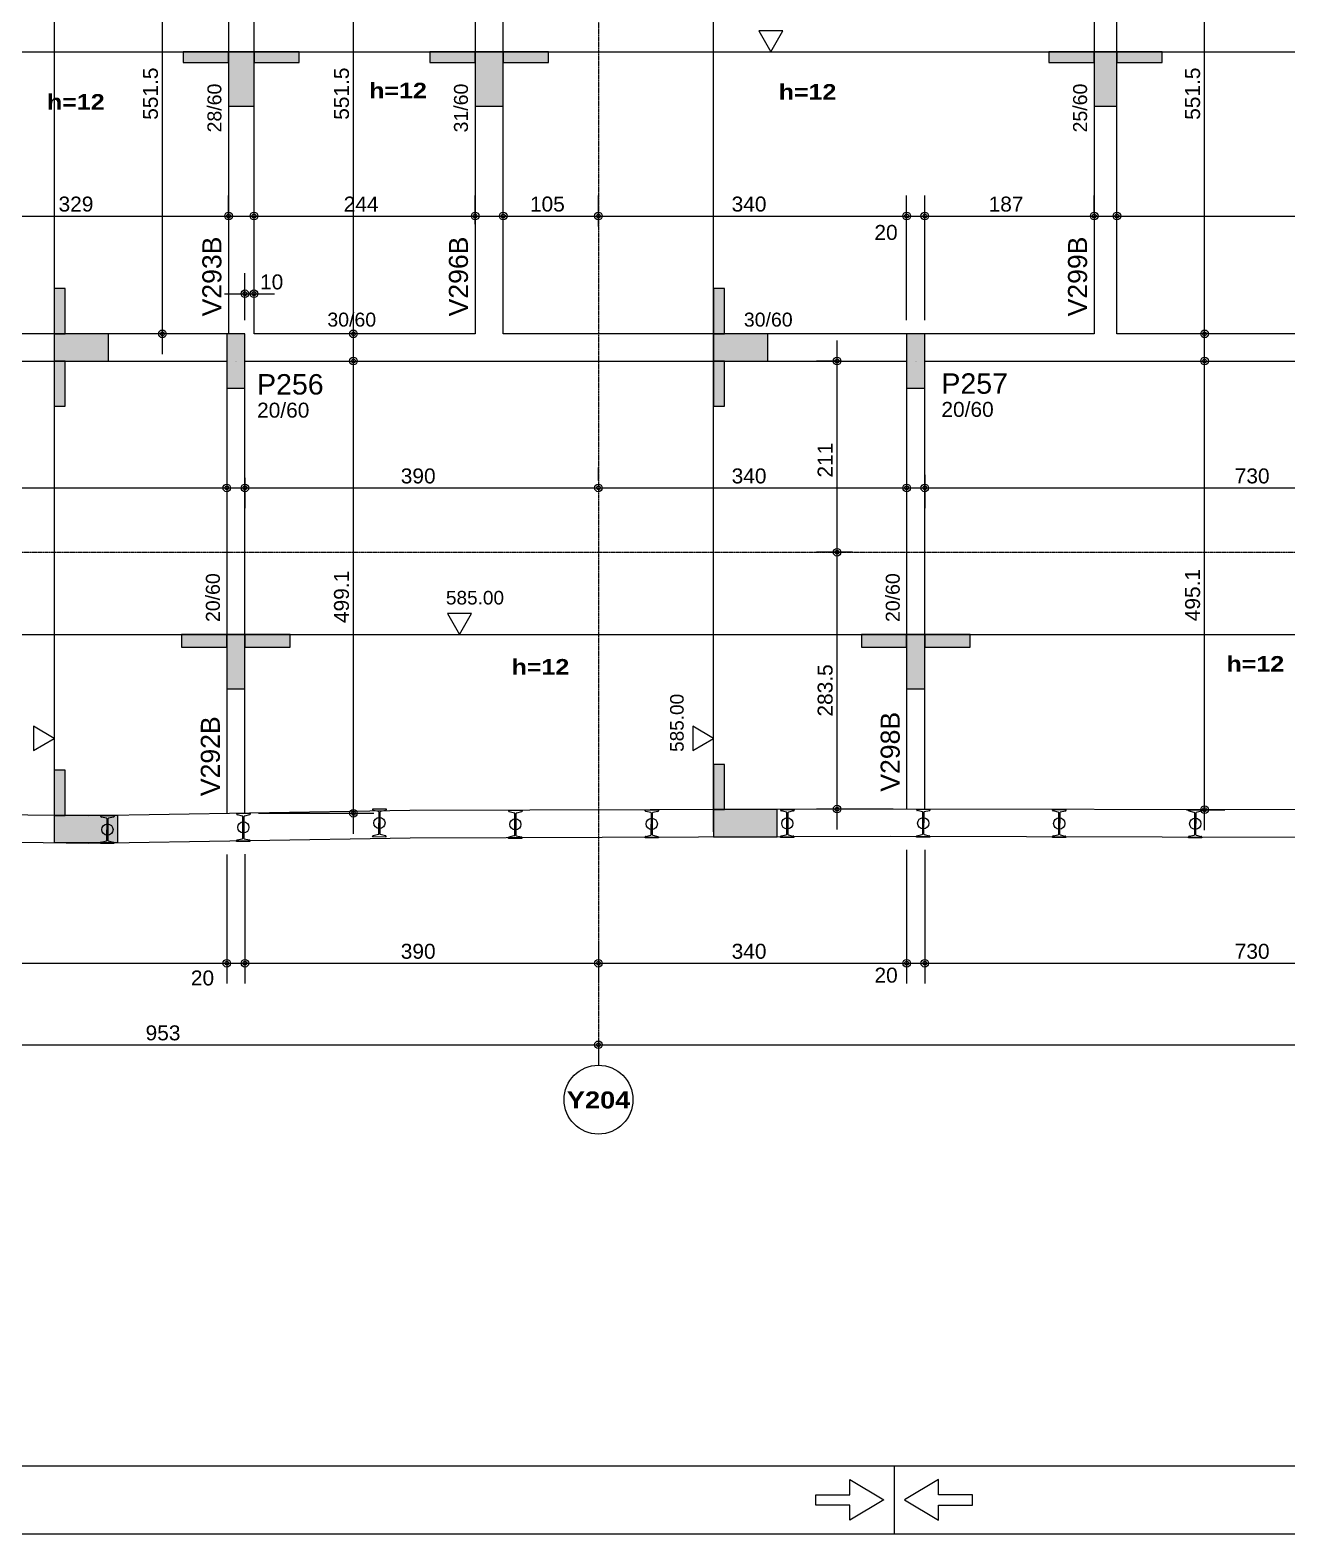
# Model space of a CAD drawing. Extents: x 0 to 13080, y 0 to 6750.
# Drawn here: x 6577 to 7963, y 0 to 1659 of the extents above; entities that cross this region are included whole.
import ezdxf

# ---------------------------------------------------------------- set-up
doc = ezdxf.new("R2010")
doc.units = 0
doc.header["$MEASUREMENT"] = 0
doc.linetypes.add('ESTILO_TQS_0007', pattern=[2.1, 1.5, -0.2, 0.2, -0.2])
for name, color, linetype in [('MTH-179', 1, 'CONTINUOUS'), ('MTH-202', 1, 'CONTINUOUS'), ('MTH-224', 4, 'CONTINUOUS'), ('MTH-230', 1, 'CONTINUOUS'), ('MTH-231', 1, 'CONTINUOUS'), ('MTH-242', 1, 'CONTINUOUS'), ('MTH-COTAS7', 31, 'CONTINUOUS'), ('MTH-DIM-PILAR', 3, 'CONTINUOUS'), ('MTH-DIM-VIGA', 3, 'CONTINUOUS'), ('MTH-EIXO-214', 4, 'CONTINUOUS'), ('MTH-FACE-VIGA', 7, 'CONTINUOUS'), ('MTH-LINHA-CORTE', 5, 'CONTINUOUS'), ('MTH-LINHA-SEÇÃO', 16, 'CONTINUOUS'), ('MTH-MARGEM', 5, 'CONTINUOUS'), ('MTH-PILAR-SEGUE', 5, 'CONTINUOUS'), ('MTH-SIMB_COTA', 3, 'CONTINUOUS'), ('MTH-SOMBRA21', 150, 'CONTINUOUS'), ('MTH-SOMBRA25', 253, 'CONTINUOUS'), ('MTH-TIT1-VIGA', 5, 'CONTINUOUS'), ('MTH-TXT', 4, 'CONTINUOUS'), ('MTH-TXT-NEGRITO', 5, 'CONTINUOUS')]:
    doc.layers.add(name, color=color, linetype=linetype)
doc.styles.add('TQS_ARIAL', font='arial.ttf')
doc.styles.add('TQS_ARIAL_BLACK', font='ariblk.ttf')

msp = doc.modelspace()

# ---------------------------------------------------------------- linework, layer by layer
at = {"layer": 'MTH-179', "linetype": 'Continuous'}
for p, q in [((7530.004952, 75.003475), (7530.004952, 0.003475)), ((0.004952, 0.003475), (13080.004952, 0.003475))]:
    msp.add_line(p, q, dxfattribs=at)
for points in [[(7518.753853, 37.503475), (7481.253853, 15.003475), (7481.253853, 31.878475), (7443.753853, 31.878475), (7443.753853, 43.128475), (7481.253853, 43.128475), (7481.253853, 60.003475), (7518.753853, 37.503475)], [(7541.253853, 37.503475), (7578.753853, 15.003475), (7578.753853, 31.878475), (7616.253853, 31.878475), (7616.253853, 43.128475), (7578.753853, 43.128475), (7578.753853, 60.003475), (7541.253853, 37.503475)]]:
    msp.add_lwpolyline(points, dxfattribs=at)
at = {"layer": 'MTH-224', "linetype": 'Continuous'}
for points in [[(7380.707074, 1658.42588), (7393.956579, 1635.478175), (7407.204765, 1658.42588), (7380.707074, 1658.42588)], [(7037.276405, 1015.53517), (7050.52591, 992.587465), (7063.774096, 1015.53517), (7037.276405, 1015.53517)], [(6580.444122, 864.637978), (6603.391827, 877.887483), (6580.444122, 891.13567), (6580.444122, 864.637978)], [(7307.838896, 864.637978), (7330.786601, 877.887483), (7307.838896, 891.13567), (7307.838896, 864.637978)]]:
    msp.add_lwpolyline(points, dxfattribs=at)
at = {"layer": 'MTH-230', "linetype": 'Continuous'}
msp.add_circle((7203.782195, 479.214632), 38, dxfattribs=at)
at = {"layer": 'MTH-231', "linetype": 'Continuous'}
for p, q in [((6954.862305, 799.096805), (6954.867761, 800.031873)), ((6954.867761, 800.031873), (6969.549111, 799.946217)), ((6961.104097, 796.985647), (6955.45675, 798.338598)), ((6968.940404, 798.259929), (6963.277656, 796.972965)), ((6969.549111, 799.946217), (6969.543656, 799.011148)), ((7104.856163, 797.589679), (7104.861619, 798.524747)), ((7104.861619, 798.524747), (7119.542969, 798.439091)), ((7111.097955, 795.478521), (7105.450608, 796.831472)), ((7118.934262, 796.752803), (7113.271514, 795.465839)), ((7119.542969, 798.439091), (7119.537514, 797.504022)), ((7255.372829, 798.072473), (7255.378285, 799.007541)), ((7255.378285, 799.007541), (7270.059635, 798.921885)), ((7261.614621, 795.961315), (7255.967274, 797.314266)), ((7269.450928, 797.235597), (7263.78818, 795.948633)), ((7270.059635, 798.921885), (7270.05418, 797.986816)), ((7404.84079, 798.551904), (7404.846246, 799.486972)), ((7404.846246, 799.486972), (7419.527596, 799.401316)), ((7411.082582, 796.440746), (7405.435235, 797.793697)), ((7418.918889, 797.715028), (7413.256141, 796.428064)), ((7419.527596, 799.401316), (7419.522141, 798.466247)), ((7554.844841, 798.838872), (7554.850297, 799.77394)), ((7554.850297, 799.77394), (7569.531647, 799.688284)), ((7561.086633, 796.727714), (7555.439286, 798.080665)), ((7568.92294, 798.001996), (7563.260192, 796.715032)), ((7569.531647, 799.688284), (7569.526192, 798.753215)), ((7704.845449, 798.519666), (7704.850905, 799.454734)), ((7704.850905, 799.454734), (7719.532255, 799.369078)), ((7711.087241, 796.408508), (7705.439894, 797.761459)), ((7718.923548, 797.68279), (7713.2608, 796.395826)), ((7719.532255, 799.369078), (7719.5268, 798.434009)), ((7854.846056, 798.200459), (7854.851512, 799.135527)), ((7854.851512, 799.135527), (7869.532862, 799.049871)), ((7861.087848, 796.089301), (7855.440501, 797.442252)), ((7868.924155, 797.363583), (7863.261407, 796.076619)), ((7869.532862, 799.049871), (7869.527407, 798.114802)), ((6654.790403, 791.814414), (6654.795859, 792.749482)), ((6654.795859, 792.749482), (6669.477209, 792.663826)), ((6661.032195, 789.703256), (6655.384848, 791.056207)), ((6661.489694, 765.473054), (6661.626639, 788.945049)), ((6662.602503, 788.939355), (6662.465566, 765.468787)), ((6668.868502, 790.977538), (6663.205754, 789.690574)), ((6669.477209, 792.663826), (6669.471754, 791.728757)), ((6804.80662, 794.24249), (6804.812076, 795.177558)), ((6804.812076, 795.177558), (6819.493426, 795.091902)), ((6811.048412, 792.131332), (6805.401065, 793.484283)), ((6811.505911, 767.90113), (6811.642856, 791.373125)), ((6812.61872, 791.367431), (6812.481783, 767.896863)), ((6818.884719, 793.405614), (6813.221971, 792.11865)), ((6819.493426, 795.091902), (6819.487971, 794.156833)), ((6961.561596, 772.755445), (6961.698541, 796.22744)), ((6962.674405, 796.221746), (6962.537468, 772.751178)), ((7111.555454, 771.248319), (7111.692399, 794.720314)), ((7112.668263, 794.71462), (7112.531326, 771.244052)), ((7262.07212, 771.731113), (7262.209065, 795.203108)), ((7263.184929, 795.197414), (7263.047992, 771.726846)), ((7411.540081, 772.210544), (7411.677026, 795.682539)), ((7412.65289, 795.676845), (7412.515953, 772.206277)), ((7561.544132, 772.497512), (7561.681077, 795.969507)), ((7562.656941, 795.963813), (7562.520004, 772.493245)), ((7711.54474, 772.178306), (7711.681685, 795.650301)), ((7712.657549, 795.644607), (7712.520612, 772.174039)), ((7861.545347, 771.859099), (7861.682292, 795.331094)), ((7862.658156, 795.3254), (7862.521219, 771.854832)), ((6655.223703, 763.436297), (6660.886452, 764.723261)), ((6663.060011, 764.71058), (6668.707357, 763.357628)), ((6804.631213, 764.178086), (6804.636669, 765.113154)), ((6819.312563, 764.092429), (6804.631213, 764.178086)), ((6805.23992, 765.864373), (6810.902669, 767.151337)), ((6813.076228, 767.138656), (6818.723574, 765.785704)), ((6819.318019, 765.027497), (6819.312563, 764.092429)), ((6954.686898, 769.032401), (6954.692354, 769.967469)), ((6969.368248, 768.946744), (6954.686898, 769.032401)), ((6955.295605, 770.718688), (6960.958354, 772.005652)), ((6963.131913, 771.992971), (6968.779259, 770.640019)), ((6969.373704, 769.881812), (6969.368248, 768.946744)), ((7104.680756, 767.525275), (7104.686212, 768.460343)), ((7119.362106, 767.439618), (7104.680756, 767.525275)), ((7105.289463, 769.211562), (7110.952212, 770.498526)), ((7113.125771, 770.485845), (7118.773117, 769.132893)), ((7119.367562, 768.374686), (7119.362106, 767.439618)), ((7255.197422, 768.008069), (7255.202878, 768.943137)), ((7269.878772, 767.922412), (7255.197422, 768.008069)), ((7255.806129, 769.694356), (7261.468878, 770.98132)), ((7263.642437, 770.968639), (7269.289783, 769.615687)), ((7269.884228, 768.85748), (7269.878772, 767.922412)), ((7404.665383, 768.4875), (7404.670839, 769.422568)), ((7419.346733, 768.401843), (7404.665383, 768.4875)), ((7405.27409, 770.173787), (7410.936839, 771.460751)), ((7413.110398, 771.44807), (7418.757744, 770.095118)), ((7419.352189, 769.336911), (7419.346733, 768.401843)), ((7554.669434, 768.774468), (7554.67489, 769.709536)), ((7569.350784, 768.688811), (7554.669434, 768.774468)), ((7555.278141, 770.460755), (7560.94089, 771.747719)), ((7563.114449, 771.735038), (7568.761795, 770.382086)), ((7569.35624, 769.623879), (7569.350784, 768.688811)), ((7704.670042, 768.455262), (7704.675498, 769.39033)), ((7719.351392, 768.369605), (7704.670042, 768.455262)), ((7705.278749, 770.141549), (7710.941498, 771.428513)), ((7713.115057, 771.415832), (7718.762403, 770.06288)), ((7719.356848, 769.304673), (7719.351392, 768.369605)), ((7854.670649, 768.136055), (7854.676105, 769.071123)), ((7869.351999, 768.050398), (7854.670649, 768.136055)), ((7855.279356, 769.822342), (7860.942105, 771.109306)), ((7863.115664, 771.096625), (7868.76301, 769.743673)), ((7869.357455, 768.985466), (7869.351999, 768.050398)), ((6654.614996, 761.75001), (6654.620452, 762.685078)), ((6669.296346, 761.664353), (6654.614996, 761.75001)), ((6669.301802, 762.599421), (6669.296346, 761.664353))]:
    msp.add_line(p, q, dxfattribs=at)
for centre in [(6662.046103, 777.206918), (6812.06232, 779.634994), (6962.118005, 784.489309), (7112.111863, 782.982183), (7262.628529, 783.464977), (7412.09649, 783.944408), (7562.100541, 784.231376), (7712.101149, 783.91217), (7862.101756, 783.592963)]:
    msp.add_circle(centre, 6.2, dxfattribs=at)
for centre, radius, start, end in [((6955.637315, 799.092292), 0.775021, 179.666352, 256.527493), ((6960.923533, 796.231953), 0.775021, 359.666352, 76.527493), ((6963.449414, 796.217216), 0.775021, 102.803943, 179.665084), ((6968.768648, 799.015679), 0.775021, 282.803943, 359.665084), ((7105.631173, 797.585166), 0.775021, 179.666352, 256.527493), ((7118.762506, 797.508553), 0.775021, 282.803943, 359.665084), ((7256.147839, 798.06796), 0.775021, 179.666352, 256.527493), ((7269.279172, 797.991347), 0.775021, 282.803943, 359.665084), ((7405.6158, 798.547391), 0.775021, 179.666352, 256.527493), ((7418.747133, 798.470778), 0.775021, 282.803943, 359.665084), ((7555.619851, 798.834359), 0.775021, 179.666352, 256.527493), ((7560.906069, 795.97402), 0.775021, 359.666352, 76.527493), ((7563.43195, 795.959283), 0.775021, 102.803943, 179.665084), ((7568.751184, 798.757746), 0.775021, 282.803943, 359.665084), ((7705.620459, 798.515153), 0.775021, 179.666352, 256.527493), ((7718.751792, 798.43854), 0.775021, 282.803943, 359.665084), ((7855.621066, 798.195946), 0.775021, 179.666352, 256.527493), ((7868.752399, 798.119333), 0.775021, 282.803943, 359.665084), ((6655.565413, 791.809901), 0.775021, 179.666352, 256.527493), ((6660.851631, 788.949562), 0.775021, 359.666352, 76.527493), ((6663.377512, 788.934825), 0.775021, 102.803943, 179.665084), ((6668.696746, 791.733288), 0.775021, 282.803943, 359.665084), ((6805.58163, 794.237977), 0.775021, 179.666352, 256.527493), ((6810.867848, 791.377638), 0.775021, 359.666352, 76.527493), ((6813.393729, 791.362901), 0.775021, 102.803943, 179.665084), ((6818.712963, 794.161364), 0.775021, 282.803943, 359.665084), ((7110.917391, 794.724827), 0.775021, 359.666352, 76.527493), ((7113.443272, 794.71009), 0.775021, 102.803943, 179.665084), ((7261.434057, 795.207621), 0.775021, 359.666352, 76.527493), ((7263.959938, 795.192884), 0.775021, 102.803943, 179.665084), ((7410.902018, 795.687052), 0.775021, 359.666352, 76.527493), ((7413.427899, 795.672315), 0.775021, 102.803943, 179.665084), ((7710.906677, 795.654814), 0.775021, 359.666352, 76.527493), ((7713.432558, 795.640077), 0.775021, 102.803943, 179.665084), ((7860.907284, 795.335607), 0.775021, 359.666352, 76.527493), ((7863.433165, 795.32087), 0.775021, 102.803943, 179.665084), ((6655.395461, 762.680548), 0.775021, 102.803943, 179.665084), ((6660.714692, 765.479014), 0.775025, 282.804082, 359.770246), ((6663.240575, 765.464274), 0.775021, 179.666352, 256.527493), ((6668.526794, 762.603934), 0.775021, 359.666352, 76.527493), ((6805.411678, 765.108624), 0.775021, 102.803943, 179.665084), ((6810.730909, 767.90709), 0.775025, 282.804082, 359.770246), ((6813.256792, 767.89235), 0.775021, 179.666352, 256.527493), ((6818.543011, 765.03201), 0.775021, 359.666352, 76.527493), ((6955.467363, 769.962939), 0.775021, 102.803943, 179.665084), ((6960.786594, 772.761405), 0.775025, 282.804082, 359.770246), ((6963.312477, 772.746665), 0.775021, 179.666352, 256.527493), ((6968.598696, 769.886325), 0.775021, 359.666352, 76.527493), ((7105.461221, 768.455813), 0.775021, 102.803943, 179.665084), ((7110.780452, 771.254279), 0.775025, 282.804082, 359.770246), ((7113.306335, 771.239539), 0.775021, 179.666352, 256.527493), ((7118.592554, 768.379199), 0.775021, 359.666352, 76.527493), ((7255.977887, 768.938607), 0.775021, 102.803943, 179.665084), ((7261.297118, 771.737073), 0.775025, 282.804082, 359.770246), ((7263.823001, 771.722333), 0.775021, 179.666352, 256.527493), ((7269.10922, 768.861993), 0.775021, 359.666352, 76.527493), ((7405.445848, 769.418038), 0.775021, 102.803943, 179.665084), ((7410.765079, 772.216504), 0.775025, 282.804082, 359.770246), ((7413.290962, 772.201764), 0.775021, 179.666352, 256.527493), ((7418.577181, 769.341424), 0.775021, 359.666352, 76.527493), ((7555.449899, 769.705006), 0.775021, 102.803943, 179.665084), ((7560.76913, 772.503472), 0.775025, 282.804082, 359.770246), ((7563.295013, 772.488732), 0.775021, 179.666352, 256.527493), ((7568.581232, 769.628392), 0.775021, 359.666352, 76.527493), ((7705.450507, 769.3858), 0.775021, 102.803943, 179.665084), ((7710.769738, 772.184266), 0.775025, 282.804082, 359.770246), ((7713.295621, 772.169526), 0.775021, 179.666352, 256.527493), ((7718.58184, 769.309186), 0.775021, 359.666352, 76.527493), ((7855.451114, 769.066593), 0.775021, 102.803943, 179.665084), ((7860.770345, 771.865059), 0.775025, 282.804082, 359.770246), ((7863.296228, 771.850319), 0.775021, 179.666352, 256.527493), ((7868.582447, 768.989979), 0.775021, 359.666352, 76.527493)]:
    msp.add_arc(centre, radius, start, end, dxfattribs=at)
at = {"layer": 'MTH-242', "linetype": 'Continuous'}
for p, q in [((6803.782865, 1294.235467), (6803.782865, 1294.235467)), ((6804.102748, 1294.235502), (6804.102748, 1294.235502)), ((7553.782865, 1294.235467), (7553.782865, 1294.235467)), ((7554.102748, 1294.235501), (7554.102748, 1294.235501))]:
    msp.add_line(p, q, dxfattribs=at)
at = {"layer": 'MTH-COTAS7', "linetype": 'Continuous'}
for p, q in [((6722.727185, 1301.735539), (6722.727185, 1898.23554)), ((6933.469526, 1301.735539), (6933.469526, 1898.235538)), ((7872.4042, 1301.735502), (7872.4042, 1898.235539)), ((6795.783002, 1449.987599), (6795.783002, 1476.735502)), ((6823.783002, 1449.987599), (6823.783002, 1476.735502)), ((7067.786723, 1445.381953), (7067.786723, 1476.735502)), ((7098.786723, 1440.653713), (7098.786723, 1476.735502)), ((7203.782195, 1442.545009), (7203.782195, 1476.735502)), ((7203.782195, 1442.545009), (7203.782195, 1476.735502)), ((7543.782865, 1339.235502), (7543.782865, 1476.735502)), ((7543.782865, 1339.235502), (7543.782865, 1476.735502)), ((7563.782865, 1339.235502), (7563.782865, 1476.735502)), ((7563.782865, 1339.235502), (7563.782865, 1476.735502)), ((7750.782195, 1458.411768), (7750.782195, 1476.735502)), ((7775.782195, 1458.411768), (7775.782195, 1476.735502)), ((6444.281432, 1454.235502), (6818.283002, 1454.235502)), ((6801.283002, 1454.235502), (7090.286723, 1454.235502)), ((7076.286723, 1454.235502), (7226.282195, 1454.235502)), ((7181.282195, 1454.235502), (7566.282865, 1454.235502)), ((7521.282865, 1454.235502), (7586.282865, 1454.235502)), ((7541.282865, 1454.235502), (7773.282195, 1454.235502)), ((7753.282195, 1454.235502), (8296.782195, 1454.235502)), ((6813.782865, 1339.235502), (6813.782865, 1391.028141)), ((6823.783002, 1339.235502), (6823.783002, 1391.028141)), ((6791.282865, 1368.528141), (6846.283002, 1368.528141)), ((6731.417891, 1324.235539), (6700.227185, 1324.235539)), ((6940.623324, 1324.235539), (6910.969526, 1324.235539)), ((6933.469526, 772.667468), (6933.469526, 1316.735502)), ((7466.998707, 1060.735465), (7466.998707, 1316.735502)), ((7880.706595, 1324.235502), (7849.9042, 1324.235502)), ((7872.4042, 776.676769), (7872.4042, 1316.735502)), ((6933.40677, 1294.235502), (6955.969526, 1294.235502)), ((7471.692018, 1294.235502), (7444.498707, 1294.235502)), ((7869.28545, 1294.235502), (7894.9042, 1294.235502)), ((6813.782865, 1165.305486), (6813.782865, 1131.735502)), ((7203.782195, 1162.512456), (7203.782195, 1176.735502)), ((7203.782195, 1162.512456), (7203.782195, 1176.735502)), ((7563.782865, 1168.466931), (7563.782865, 1131.735502)), ((6228.282195, 1154.235502), (6816.282865, 1154.235502)), ((6791.282865, 1154.235502), (7226.282195, 1154.235502)), ((6793.782865, 1145.834633), (6793.782865, 1131.735502)), ((7181.282195, 1154.235502), (7566.282865, 1154.235502)), ((7541.282865, 1154.235502), (8316.282865, 1154.235502)), ((7543.782865, 1142.785163), (7543.782865, 1131.735502)), ((7466.998707, 777.269322), (7466.998707, 1105.735465)), ((7483.883115, 1083.235465), (7444.498707, 1083.235465)), ((7483.883115, 1083.235465), (7444.498707, 1083.235465)), ((7528.782865, 799.769322), (7444.498707, 799.769322)), ((7852.372397, 799.176769), (7894.9042, 799.176769)), ((6828.782865, 795.167468), (6955.969526, 795.167468)), ((6793.782865, 749.833899), (6793.782865, 607.214632)), ((6813.782865, 750.157563), (6813.782865, 607.214632)), ((7543.782865, 754.866288), (7543.782865, 607.214632)), ((7563.782865, 754.727755), (7563.782865, 607.214632)), ((6793.782865, 734.833899), (6793.782865, 607.214632)), ((6813.782865, 735.157563), (6813.782865, 607.214632)), ((7543.782865, 739.866288), (7543.782865, 607.214632)), ((7563.782865, 739.727755), (7563.782865, 607.214632)), ((7203.782195, 651.273696), (7203.782195, 607.214632)), ((7203.782195, 651.273696), (7203.782195, 607.214632)), ((6228.282195, 629.714632), (6816.282865, 629.714632)), ((6771.282865, 629.714632), (6836.282865, 629.714632)), ((6791.282865, 629.714632), (7226.282195, 629.714632)), ((7181.282195, 629.714632), (7566.282865, 629.714632)), ((7521.282865, 629.714632), (7586.282865, 629.714632)), ((7541.282865, 629.714632), (8316.282865, 629.714632)), ((6228.282195, 539.714632), (7226.282195, 539.714632)), ((7181.282195, 539.714632), (8845.692579, 539.714632)), ((7203.782195, 539.612403), (7203.782195, 517.214632)), ((7203.782195, 539.612403), (7203.782195, 517.214632))]:
    msp.add_line(p, q, dxfattribs=at)
at = {"layer": 'MTH-EIXO-214', "linetype": 'ESTILO_TQS_0007'}
for p, q in [((7203.782195, 6324.951479), (7203.782195, 517.214632)), ((673.355745, 1083.235465), (8996.284341, 1083.235465))]:
    msp.add_line(p, q, dxfattribs=at)
at = {"layer": 'MTH-FACE-VIGA', "linetype": 'Continuous'}
for points in [[(6795.783002, 1875.73554), (6795.783002, 1324.235502)], [(6823.783002, 1324.235502), (6823.783002, 1875.73554)], [(7067.786723, 1875.735538), (7067.786723, 1324.235502)], [(7098.786723, 1324.235502), (7098.786723, 1875.735538)], [(7750.782195, 1875.735539), (7750.782195, 1324.235502)], [(7775.782195, 1324.235502), (7775.782195, 1875.735539)], [(6794.102748, 1324.235502), (6466.781432, 1324.235502)], [(7067.786723, 1324.235502), (6823.783002, 1324.235502)], [(7544.102748, 1324.235502), (7098.786723, 1324.235502)], [(7750.782195, 1324.235502), (7564.102748, 1324.235502)], [(8274.282195, 1324.235502), (7775.782195, 1324.235502)], [(6452.781432, 1294.235502), (6794.102748, 1294.235502)], [(6814.102748, 1294.235502), (7083.286723, 1294.235502)], [(7083.286723, 1294.235502), (7544.102748, 1294.235502)], [(7564.102748, 1294.235502), (7763.282195, 1294.235502)], [(7763.282195, 1294.235502), (8289.282195, 1294.235502)], [(6793.782865, 1264.235502), (6793.782865, 794.843676)], [(6813.782865, 795.167468), (6813.782865, 1264.235502)], [(7543.782865, 1264.235501), (7543.782865, 799.769322)], [(7563.782865, 799.726773), (7563.782865, 1264.235501)]]:
    msp.add_lwpolyline(points, dxfattribs=at)
at = {"layer": 'MTH-LINHA-CORTE', "linetype": 'Continuous'}
for p, q in [((6641.422101, 792.371804), (6245.502941, 796.893822)), ((6995.777177, 798.108669), (6818.650016, 795.240313)), ((7525.699607, 799.808439), (6995.777177, 798.108669)), ((7975.923882, 798.850773), (7525.699607, 799.808439)), ((6818.650016, 795.240313), (6641.422101, 792.371804)), ((6245.160332, 766.895778), (6641.493552, 762.369031)), ((6641.493552, 762.369031), (6819.135515, 765.244242)), ((6819.135515, 765.244242), (6996.068177, 768.109448)), ((6996.068177, 768.109448), (7525.795834, 769.808593)), ((7525.795834, 769.808593), (7975.86007, 768.850841))]:
    msp.add_line(p, q, dxfattribs=at)
at = {"layer": 'MTH-LINHA-SEÇÃO', "linetype": 'Continuous'}
for p, q in [((6603.391827, 4096.893775), (6603.391827, 767.018971)), ((7330.786601, 774.617949), (7330.786601, 2572.735537)), ((1085.927134, 1635.478175), (8679.057644, 1635.478175)), ((1085.927134, 992.587465), (8750.247429, 992.587465))]:
    msp.add_line(p, q, dxfattribs=at)
for points in [[(6795.783002, 1623.478175), (6795.783002, 1635.478175), (6745.783002, 1635.478175), (6745.783002, 1623.478175), (6795.783002, 1623.478175)], [(6823.783002, 1635.478175), (6795.783002, 1635.478175), (6795.783002, 1575.478175), (6823.783002, 1575.478175), (6823.783002, 1635.478175)], [(6873.783002, 1623.478175), (6873.783002, 1635.478175), (6823.783002, 1635.478175), (6823.783002, 1623.478175), (6873.783002, 1623.478175)], [(7067.786723, 1623.478175), (7067.786723, 1635.478175), (7017.786723, 1635.478175), (7017.786723, 1623.478175), (7067.786723, 1623.478175)], [(7098.786723, 1635.478175), (7067.786723, 1635.478175), (7067.786723, 1575.478175), (7098.786723, 1575.478175), (7098.786723, 1635.478175)], [(7148.786723, 1623.478175), (7148.786723, 1635.478175), (7098.786723, 1635.478175), (7098.786723, 1623.478175), (7148.786723, 1623.478175)], [(7750.782195, 1623.478175), (7750.782195, 1635.478175), (7700.782195, 1635.478175), (7700.782195, 1623.478175), (7750.782195, 1623.478175)], [(7775.782195, 1635.478175), (7750.782195, 1635.478175), (7750.782195, 1575.478175), (7775.782195, 1575.478175), (7775.782195, 1635.478175)], [(7825.782195, 1623.478175), (7825.782195, 1635.478175), (7775.782195, 1635.478175), (7775.782195, 1623.478175), (7825.782195, 1623.478175)], [(6615.391827, 1374.235539), (6603.391827, 1374.235539), (6603.391827, 1324.235539), (6615.391827, 1324.235539), (6615.391827, 1374.235539)], [(7342.786601, 1374.235539), (7330.786601, 1374.235539), (7330.786601, 1324.235539), (7342.786601, 1324.235539), (7342.786601, 1374.235539)], [(6603.391827, 1324.235539), (6603.391827, 1294.235539), (6663.391827, 1294.235539), (6663.391827, 1324.235539), (6603.391827, 1324.235539)], [(7330.786601, 1324.235539), (7330.786601, 1294.235539), (7390.786601, 1294.235539), (7390.786601, 1324.235539), (7330.786601, 1324.235539)], [(6615.391827, 1294.235539), (6603.391827, 1294.235539), (6603.391827, 1244.235539), (6615.391827, 1244.235539), (6615.391827, 1294.235539)], [(7342.786601, 1294.235539), (7330.786601, 1294.235539), (7330.786601, 1244.235539), (7342.786601, 1244.235539), (7342.786601, 1294.235539)], [(6793.782865, 992.587502), (6743.782865, 992.587502), (6743.782865, 978.587502), (6793.782865, 978.587502), (6793.782865, 992.587502)], [(6813.782865, 992.587502), (6793.782865, 992.587502), (6793.782865, 932.587502), (6813.782865, 932.587502), (6813.782865, 992.587502)], [(6863.782865, 992.587502), (6813.782865, 992.587502), (6813.782865, 978.587502), (6863.782865, 978.587502), (6863.782865, 992.587502)], [(7543.782865, 992.587502), (7493.782865, 992.587502), (7493.782865, 978.587502), (7543.782865, 978.587502), (7543.782865, 992.587502)], [(7563.782865, 992.587502), (7543.782865, 992.587502), (7543.782865, 932.587502), (7563.782865, 932.587502), (7563.782865, 992.587502)], [(7613.782865, 992.587502), (7563.782865, 992.587502), (7563.782865, 978.587502), (7613.782865, 978.587502), (7613.782865, 992.587502)], [(7342.786601, 849.183084), (7330.786601, 849.183084), (7330.786601, 799.183084), (7342.786601, 799.183084), (7342.786601, 849.183084)], [(6615.391827, 842.804212), (6603.391827, 842.804212), (6603.391827, 792.804212), (6615.391827, 792.804212), (6615.391827, 842.804212)], [(7330.786601, 799.183084), (7330.786601, 769.183084), (7400.786601, 769.183084), (7400.786601, 799.183084), (7330.786601, 799.183084)], [(6603.391827, 792.804212), (6603.391827, 762.804212), (6673.391827, 762.804212), (6673.391827, 792.804212), (6603.391827, 792.804212)]]:
    msp.add_lwpolyline(points, dxfattribs=at)
at = {"layer": 'MTH-MARGEM', "linetype": 'Continuous'}
msp.add_line((262.504952, 75.003475), (13005.004952, 75.003475), dxfattribs=at)
at = {"layer": 'MTH-PILAR-SEGUE', "linetype": 'Continuous'}
for points in [[(6793.782865, 1264.235502), (6813.782865, 1264.235502), (6813.782865, 1324.235502), (6793.782865, 1324.235502), (6793.782865, 1264.235502)], [(7543.782865, 1264.235501), (7563.782865, 1264.235501), (7563.782865, 1324.235501), (7543.782865, 1324.235501), (7543.782865, 1264.235501)]]:
    msp.add_lwpolyline(points, dxfattribs=at)
at = {"layer": 'MTH-SIMB_COTA', "linetype": 'Continuous'}
for centre, radius in [((6795.783002, 1454.235502), 4.200001), ((6795.783002, 1454.235502), 2.1), ((6823.783002, 1454.235502), 4.200001), ((6823.783002, 1454.235502), 2.1), ((7067.786723, 1454.235502), 4.200001), ((7067.786723, 1454.235502), 2.1), ((7098.786723, 1454.235502), 4.200001), ((7098.786723, 1454.235502), 2.1), ((7203.782195, 1454.235502), 4.200001), ((7203.782195, 1454.235502), 4.200001), ((7203.782195, 1454.235502), 2.1), ((7203.782195, 1454.235502), 2.1), ((7543.782865, 1454.235502), 4.200001), ((7543.782865, 1454.235502), 4.200001), ((7543.782865, 1454.235502), 2.1), ((7543.782865, 1454.235502), 2.1), ((7563.782865, 1454.235502), 4.200001), ((7563.782865, 1454.235502), 4.200001), ((7563.782865, 1454.235502), 2.1), ((7563.782865, 1454.235502), 2.1), ((7750.782195, 1454.235502), 4.200001), ((7750.782195, 1454.235502), 2.1), ((7775.782195, 1454.235502), 4.200001), ((7775.782195, 1454.235502), 2.1), ((6813.782865, 1368.528141), 4.200001), ((6813.782865, 1368.528141), 2.1), ((6823.783002, 1368.528141), 4.200001), ((6823.783002, 1368.528141), 2.1), ((6722.727185, 1324.235539), 4.200001), ((6933.469526, 1324.235539), 4.200001), ((7872.4042, 1324.235502), 4.200001), ((6722.727185, 1324.235539), 2.1), ((6933.469526, 1324.235539), 2.1), ((7872.4042, 1324.235502), 2.1), ((6933.469526, 1294.235502), 4.200001), ((6933.469526, 1294.235502), 2.1), ((7466.998707, 1294.235502), 4.200001), ((7466.998707, 1294.235502), 2.1), ((7872.4042, 1294.235502), 4.200001), ((7872.4042, 1294.235502), 2.1), ((6793.782865, 1154.235502), 4.200001), ((6793.782865, 1154.235502), 2.1), ((6813.782865, 1154.235502), 4.200001), ((6813.782865, 1154.235502), 2.1), ((7203.782195, 1154.235502), 4.200001), ((7203.782195, 1154.235502), 4.200001), ((7203.782195, 1154.235502), 2.1), ((7203.782195, 1154.235502), 2.1), ((7543.782865, 1154.235502), 4.200001), ((7543.782865, 1154.235502), 2.1), ((7563.782865, 1154.235502), 4.200001), ((7563.782865, 1154.235502), 2.1), ((7466.998707, 1083.235465), 4.200001), ((7466.998707, 1083.235465), 4.200001), ((7466.998707, 1083.235465), 2.1), ((7466.998707, 1083.235465), 2.1), ((6933.469526, 795.167468), 4.200001), ((6933.469526, 795.167468), 2.1), ((7466.998707, 799.769322), 4.200001), ((7466.998707, 799.769322), 2.1), ((7872.4042, 799.176769), 4.200001), ((7872.4042, 799.176769), 2.1), ((6793.782865, 629.714632), 4.200001), ((6793.782865, 629.714632), 4.200001), ((6793.782865, 629.714632), 2.1), ((6793.782865, 629.714632), 2.1), ((6813.782865, 629.714632), 4.200001), ((6813.782865, 629.714632), 4.200001), ((6813.782865, 629.714632), 2.1), ((6813.782865, 629.714632), 2.1), ((7203.782195, 629.714632), 4.200001), ((7203.782195, 629.714632), 4.200001), ((7203.782195, 629.714632), 2.1), ((7203.782195, 629.714632), 2.1), ((7543.782865, 629.714632), 4.200001), ((7543.782865, 629.714632), 4.200001), ((7543.782865, 629.714632), 2.1), ((7543.782865, 629.714632), 2.1), ((7563.782865, 629.714632), 4.200001), ((7563.782865, 629.714632), 4.200001), ((7563.782865, 629.714632), 2.1), ((7563.782865, 629.714632), 2.1), ((7203.782195, 539.714632), 4.200001), ((7203.782195, 539.714632), 4.200001), ((7203.782195, 539.714632), 2.1), ((7203.782195, 539.714632), 2.1)]:
    msp.add_circle(centre, radius, dxfattribs=at)
at = {"layer": 'MTH-SOMBRA21', "linetype": 'Continuous'}
for points in [[(6795.783002, 1623.478175), (6795.783002, 1635.478175), (6745.783002, 1635.478175)], [(6795.783002, 1623.478175), (6745.783002, 1635.478175), (6745.783002, 1623.478175)], [(6823.783002, 1635.478175), (6795.783002, 1635.478175), (6795.783002, 1575.478175)], [(6823.783002, 1635.478175), (6795.783002, 1575.478175), (6823.783002, 1575.478175)], [(6873.783002, 1623.478175), (6873.783002, 1635.478175), (6823.783002, 1635.478175)], [(6873.783002, 1623.478175), (6823.783002, 1635.478175), (6823.783002, 1623.478175)], [(6823.783002, 1635.478175), (6823.783002, 1575.478175), (6823.783002, 1635.478175)], [(7067.786723, 1623.478175), (7067.786723, 1635.478175), (7017.786723, 1635.478175)], [(7067.786723, 1623.478175), (7017.786723, 1635.478175), (7017.786723, 1623.478175)], [(7098.786723, 1635.478175), (7067.786723, 1635.478175), (7067.786723, 1575.478175)], [(7098.786723, 1635.478175), (7067.786723, 1575.478175), (7098.786723, 1575.478175)], [(7148.786723, 1623.478175), (7148.786723, 1635.478175), (7098.786723, 1635.478175)], [(7148.786723, 1623.478175), (7098.786723, 1635.478175), (7098.786723, 1623.478175)], [(7098.786723, 1635.478175), (7098.786723, 1575.478175), (7098.786723, 1635.478175)], [(7750.782195, 1623.478175), (7750.782195, 1635.478175), (7700.782195, 1635.478175)], [(7750.782195, 1623.478175), (7700.782195, 1635.478175), (7700.782195, 1623.478175)], [(7775.782195, 1635.478175), (7750.782195, 1635.478175), (7750.782195, 1575.478175)], [(7775.782195, 1635.478175), (7750.782195, 1575.478175), (7775.782195, 1575.478175)], [(7825.782195, 1623.478175), (7825.782195, 1635.478175), (7775.782195, 1635.478175)], [(7825.782195, 1623.478175), (7775.782195, 1635.478175), (7775.782195, 1623.478175)], [(7775.782195, 1635.478175), (7775.782195, 1575.478175), (7775.782195, 1635.478175)], [(6795.783002, 1623.478175), (6745.783002, 1623.478175), (6795.783002, 1623.478175)], [(6873.783002, 1623.478175), (6823.783002, 1623.478175), (6873.783002, 1623.478175)], [(7067.786723, 1623.478175), (7017.786723, 1623.478175), (7067.786723, 1623.478175)], [(7148.786723, 1623.478175), (7098.786723, 1623.478175), (7148.786723, 1623.478175)], [(7750.782195, 1623.478175), (7700.782195, 1623.478175), (7750.782195, 1623.478175)], [(7825.782195, 1623.478175), (7775.782195, 1623.478175), (7825.782195, 1623.478175)], [(6615.391827, 1374.235539), (6603.391827, 1374.235539), (6603.391827, 1324.235539)], [(6615.391827, 1374.235539), (6603.391827, 1324.235539), (6615.391827, 1324.235539)], [(6615.391827, 1374.235539), (6615.391827, 1324.235539), (6615.391827, 1374.235539)], [(7342.786601, 1374.235539), (7330.786601, 1374.235539), (7330.786601, 1324.235539)], [(7342.786601, 1374.235539), (7330.786601, 1324.235539), (7342.786601, 1324.235539)], [(7342.786601, 1374.235539), (7342.786601, 1324.235539), (7342.786601, 1374.235539)], [(6603.391827, 1324.235539), (6603.391827, 1294.235539), (6663.391827, 1294.235539)], [(6603.391827, 1324.235539), (6663.391827, 1294.235539), (6663.391827, 1324.235539)], [(6603.391827, 1324.235539), (6663.391827, 1324.235539), (6603.391827, 1324.235539)], [(7330.786601, 1324.235539), (7330.786601, 1294.235539), (7390.786601, 1294.235539)], [(7330.786601, 1324.235539), (7390.786601, 1294.235539), (7390.786601, 1324.235539)], [(7330.786601, 1324.235539), (7390.786601, 1324.235539), (7330.786601, 1324.235539)], [(6615.391827, 1294.235539), (6603.391827, 1294.235539), (6603.391827, 1244.235539)], [(6615.391827, 1294.235539), (6603.391827, 1244.235539), (6615.391827, 1244.235539)], [(6615.391827, 1294.235539), (6615.391827, 1244.235539), (6615.391827, 1294.235539)], [(7342.786601, 1294.235539), (7330.786601, 1294.235539), (7330.786601, 1244.235539)], [(7342.786601, 1294.235539), (7330.786601, 1244.235539), (7342.786601, 1244.235539)], [(7342.786601, 1294.235539), (7342.786601, 1244.235539), (7342.786601, 1294.235539)], [(6793.782865, 992.587502), (6743.782865, 992.587502), (6743.782865, 978.587502)], [(6793.782865, 992.587502), (6743.782865, 978.587502), (6793.782865, 978.587502)], [(6813.782865, 992.587502), (6793.782865, 992.587502), (6793.782865, 932.587502)], [(6813.782865, 992.587502), (6793.782865, 932.587502), (6813.782865, 932.587502)], [(6793.782865, 992.587502), (6793.782865, 978.587502), (6793.782865, 992.587502)], [(6813.782865, 992.587502), (6813.782865, 932.587502), (6813.782865, 992.587502)], [(6863.782865, 992.587502), (6813.782865, 992.587502), (6813.782865, 978.587502)], [(6863.782865, 992.587502), (6813.782865, 978.587502), (6863.782865, 978.587502)], [(6863.782865, 992.587502), (6863.782865, 978.587502), (6863.782865, 992.587502)], [(7543.782865, 992.587502), (7493.782865, 992.587502), (7493.782865, 978.587502)], [(7543.782865, 992.587502), (7493.782865, 978.587502), (7543.782865, 978.587502)], [(7563.782865, 992.587502), (7543.782865, 992.587502), (7543.782865, 932.587502)], [(7563.782865, 992.587502), (7543.782865, 932.587502), (7563.782865, 932.587502)], [(7543.782865, 992.587502), (7543.782865, 978.587502), (7543.782865, 992.587502)], [(7563.782865, 992.587502), (7563.782865, 932.587502), (7563.782865, 992.587502)], [(7613.782865, 992.587502), (7563.782865, 992.587502), (7563.782865, 978.587502)], [(7613.782865, 992.587502), (7563.782865, 978.587502), (7613.782865, 978.587502)], [(7613.782865, 992.587502), (7613.782865, 978.587502), (7613.782865, 992.587502)], [(7342.786601, 849.183084), (7330.786601, 849.183084), (7330.786601, 799.183084)], [(7342.786601, 849.183084), (7330.786601, 799.183084), (7342.786601, 799.183084)], [(7342.786601, 849.183084), (7342.786601, 799.183084), (7342.786601, 849.183084)], [(6615.391827, 842.804212), (6603.391827, 842.804212), (6603.391827, 792.804212)], [(6615.391827, 842.804212), (6603.391827, 792.804212), (6615.391827, 792.804212)], [(6615.391827, 842.804212), (6615.391827, 792.804212), (6615.391827, 842.804212)], [(7330.786601, 799.183084), (7330.786601, 769.183084), (7400.786601, 769.183084)], [(7330.786601, 799.183084), (7400.786601, 769.183084), (7400.786601, 799.183084)], [(7330.786601, 799.183084), (7400.786601, 799.183084), (7330.786601, 799.183084)], [(6603.391827, 792.804212), (6603.391827, 762.804212), (6673.391827, 762.804212)], [(6603.391827, 792.804212), (6673.391827, 762.804212), (6673.391827, 792.804212)], [(6603.391827, 792.804212), (6673.391827, 792.804212), (6603.391827, 792.804212)]]:
    msp.add_solid(points, dxfattribs=at)
at = {"layer": 'MTH-SOMBRA25', "linetype": 'Continuous'}
for points in [[(6793.782865, 1264.235502), (6813.782865, 1264.235502), (6813.782865, 1324.235502)], [(6793.782865, 1264.235502), (6813.782865, 1324.235502), (6793.782865, 1324.235502)], [(6793.782865, 1264.235502), (6793.782865, 1324.235502), (6793.782865, 1264.235502)], [(7543.782865, 1264.235501), (7563.782865, 1264.235501), (7563.782865, 1324.235501)], [(7543.782865, 1264.235501), (7563.782865, 1324.235501), (7543.782865, 1324.235501)], [(7543.782865, 1264.235501), (7543.782865, 1324.235501), (7543.782865, 1264.235501)]]:
    msp.add_solid(points, dxfattribs=at)

# ---------------------------------------------------------------- texts
at = {"layer": 'MTH-202', "linetype": 'Continuous', "style": 'TQS_ARIAL'}
for s, p in [('P256', (6827.180269, 1257.27232)), ('P257', (7582.12234, 1258.126395))]:
    msp.add_text(s, height=22.5, dxfattribs=at).set_placement(p)
at = {"layer": 'MTH-COTAS7', "linetype": 'Continuous', "style": 'TQS_ARIAL'}
for s, p in [('551.5', (6717.777185, 1560.38554)), ('551.5', (6928.519526, 1560.385539)), ('551.5', (7867.4542, 1560.38552)), ('211', (7462.048707, 1165.635484)), ('495.1', (7867.4542, 1007.106135)), ('499.1', (6928.519526, 1005.101485)), ('283.5', (7462.048707, 901.902394))]:
    msp.add_text(s, height=16.5, rotation=90, dxfattribs=at).set_placement(p)
for s, p in [('329', (6608.182217, 1459.185502)), ('244', (6922.684863, 1459.185502)), ('105', (7128.184459, 1459.185502)), ('340', (7350.68253, 1459.185502)), ('187', (7634.18253, 1459.185502)), ('20', (7508.194487, 1427.885626)), ('10', (6830.415381, 1373.273167)), ('390', (6985.68253, 1159.185502)), ('340', (7350.68253, 1159.185502)), ('730', (7905.682865, 1159.185502)), ('390', (6985.68253, 634.664632)), ('340', (7350.68253, 634.664632)), ('730', (7905.682865, 634.664632)), ('20', (6754.128811, 605.236114)), ('20', (7508.276839, 608.317709)), ('953', (6704.182195, 544.664632))]:
    msp.add_text(s, height=16.5, dxfattribs=at).set_placement(p)
at = {"layer": 'MTH-DIM-PILAR', "linetype": 'Continuous', "style": 'TQS_ARIAL'}
for p in [(6827.180269, 1231.77232), (7582.12234, 1232.626395)]:
    msp.add_text('20/60', height=16.5, dxfattribs=at).set_placement(p)
at = {"layer": 'MTH-DIM-VIGA', "linetype": 'Continuous', "style": 'TQS_ARIAL'}
for s, rotation, p in [('28/60', 90, (6787.783002, 1546.478175)), ('31/60', 90, (7059.786723, 1546.478175)), ('25/60', 90, (7742.782195, 1546.478175)), ('30/60', 360, (7364.179602, 1332.235539)), ('20/60', 90, (6786.102748, 1006.235465)), ('20/60', 90, (7536.102748, 1006.235465))]:
    msp.add_text(s, height=15.4, rotation=rotation, dxfattribs=at).set_placement(p)
msp.add_text('30/60', height=15.4, dxfattribs=at).set_placement((6904.689154, 1332.235502))
at = {"layer": 'MTH-TIT1-VIGA', "linetype": 'Continuous', "style": 'TQS_ARIAL'}
for s, p in [('V293B', (6787.783002, 1343.485502)), ('V296B', (7059.786723, 1343.485502)), ('V299B', (7742.782195, 1343.485502)), ('V292B', (6786.102748, 814.093676)), ('V298B', (7536.102748, 819.019322))]:
    msp.add_text(s, height=21, rotation=90, dxfattribs=at).set_placement(p)
at = {"layer": 'MTH-TXT', "linetype": 'Continuous', "style": 'TQS_ARIAL'}
msp.add_text('585.00', height=15, dxfattribs=at).set_placement((7035.52591, 1025.587465))
msp.add_text('585.00', height=15, rotation=90, dxfattribs=at).set_placement((7297.786601, 862.887483))
at = {"layer": 'MTH-TXT-NEGRITO', "linetype": 'Continuous', "style": 'TQS_ARIAL_BLACK'}
for s, height, p in [('h=12', 17.25, (6950.851181, 1584.038783)), ('h=12', 17.25, (7402.635258, 1582.546613)), ('h=12', 17.25, (6595.392066, 1571.484296)), ('h=12', 17.25, (7107.920418, 948.151049)), ('h=12', 17.25, (7896.617537, 951.438184)), ('Y204', 18.75, (7168.904796, 469.517112))]:
    msp.add_text(s, height=height, dxfattribs=at).set_placement(p)

doc.saveas('drawing.dxf')
